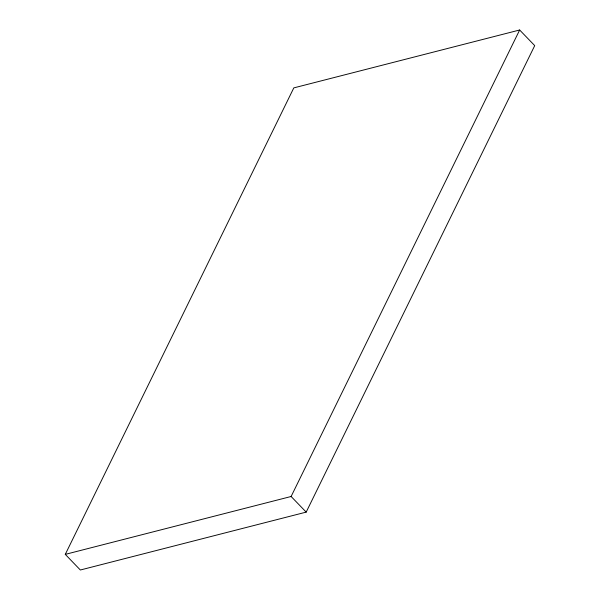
<?xml version="1.0" encoding="UTF-8"?>
<svg xmlns="http://www.w3.org/2000/svg" width="600" height="600" viewBox="0 0 600 600"><rect width="100%" height="100%" fill="white"/><g stroke="black" fill="none" stroke-linecap="round" stroke-linejoin="round"><path stroke-width="0.9" d="M65.28 554.377L293.812 87.885L519.653 30L534.72 45.623L306.188 512.115L80.347 570L65.28 554.377L291.12 496.493L519.653 30M291.12 496.493L306.188 512.115"/></g></svg>
